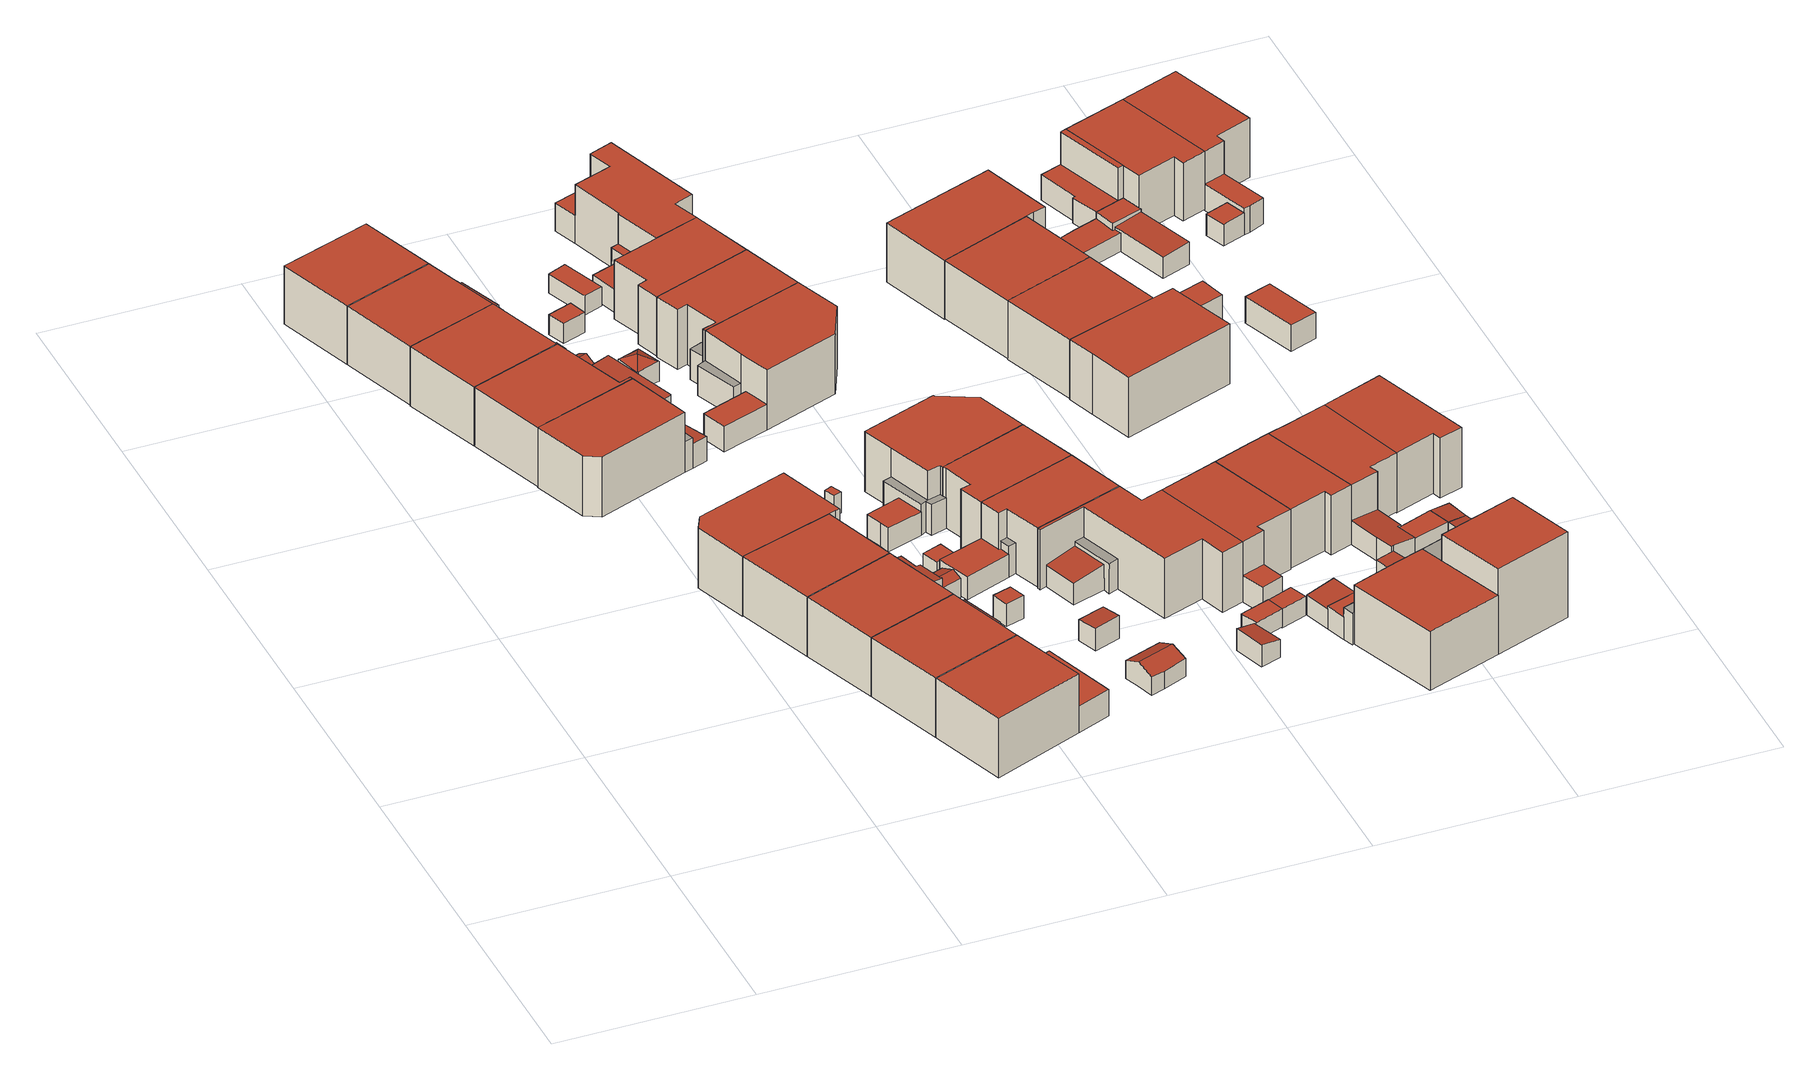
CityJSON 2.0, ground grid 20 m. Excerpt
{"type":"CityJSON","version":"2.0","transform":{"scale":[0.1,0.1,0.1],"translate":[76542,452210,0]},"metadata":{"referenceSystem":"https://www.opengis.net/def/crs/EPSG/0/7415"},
"CityObjects":{
"building1":{"type":"Building","attributes":{"Volume":581.98,"Dakoppervlakte":93.57,"Muuroppervlakte":252.9,"Vloeroppervlakte":98.91,"hoogte_Z_max_in_m_NAP":7.42,"GEB_DOEL":"woonfunctie","dateOfConstruction":"1932-01-01","measuredHeight":6.44},"geometry":[{"type":"Solid","lod":"2","boundaries":[[[[0,1,2,3,4,5,6,7,8,9]],[[10,11,12,13,14]],[[15,16,17,18]],[[19,20,21,22,23,24]],[[14,16,15,9,8]],[[18,17,22,1,0]],[[19,4,3,20]],[[3,2,21,20]],[[2,1,22,21]],[[8,7,10,14]],[[24,12,11,10,7,6,5]],[[19,24,5,4]],[[23,13,12,24]],[[14,13,23,22,17,16]],[[0,9,15,18]]]],"semantics":{"surfaces":[{"type":"GroundSurface"},{"type":"OuterFloorSurface"},{"type":"RoofSurface"},{"type":"WallSurface"}],"values":[[0,1,2,2,3,3,3,3,3,3,3,3,3,3,3]]}}]},
"building2":{"type":"Building","attributes":{"Volume":573.56,"Dakoppervlakte":85.83,"Muuroppervlakte":254.61,"Vloeroppervlakte":89.61,"hoogte_Z_max_in_m_NAP":7.42,"GEB_DOEL":"woonfunctie","dateOfConstruction":"1932-01-01","measuredHeight":6.54},"geometry":[{"type":"Solid","lod":"2","boundaries":[[[[25,26,27,28,29,30,31,32,33,34]],[[35,36,37,38]],[[39,40,41,42,43,44]],[[45,46,47,48,49]],[[26,25,39,44]],[[41,35,29,28,42]],[[42,28,27,43]],[[26,44,43,27]],[[37,31,30,38]],[[29,35,38,30]],[[34,33,48,47]],[[33,32,49,48]],[[45,49,32,31,37]],[[45,37,36,46]],[[47,46,36,35,41,40]],[[40,39,25,34,47]]]],"semantics":{"surfaces":[{"type":"GroundSurface"},{"type":"OuterFloorSurface"},{"type":"RoofSurface"},{"type":"WallSurface"}],"values":[[0,1,2,2,3,3,3,3,3,3,3,3,3,3,3,3]]}}]},
"building3":{"type":"Building","attributes":{"Volume":624.45,"Dakoppervlakte":106.6,"Muuroppervlakte":263.82,"Vloeroppervlakte":106.44,"hoogte_Z_max_in_m_NAP":7.42,"GEB_DOEL":"woonfunctie","dateOfConstruction":"1932-01-01","measuredHeight":6.45},"geometry":[{"type":"Solid","lod":"2","boundaries":[[[[7,50,51,52,53,54,55,56,57,58,9,8]],[[44,43,16,15]],[[59,60,61,62,63,64,65]],[[66,67,68,69]],[[70,71,72,73,74,75]],[[9,58,44,15]],[[43,44,58,57,73]],[[15,16,62,8,9]],[[59,51,50,60]],[[7,61,60,50]],[[7,8,62,61]],[[73,57,56,74]],[[56,55,75,74]],[[70,75,55,54,53,71]],[[71,66,69,72]],[[64,67,66,71,53,52,65]],[[64,63,68,67]],[[72,69,68,63,62,16,43,73]],[[52,51,59,65]]]],"semantics":{"surfaces":[{"type":"GroundSurface"},{"type":"RoofSurface"},{"type":"WallSurface"}],"values":[[0,1,1,1,1,2,2,2,2,2,2,2,2,2,2,2,2,2,2]]}}]},
"building4":{"type":"Building","attributes":{"Volume":575.56,"Dakoppervlakte":85.8,"Muuroppervlakte":264.35,"Vloeroppervlakte":90.07,"hoogte_Z_max_in_m_NAP":7.42,"GEB_DOEL":"woonfunctie","dateOfConstruction":"1932-01-01","measuredHeight":6.54},"geometry":[{"type":"Solid","lod":"2","boundaries":[[[[76,77,78,25,34,33,79,80,81,82,83,84,85]],[[86,87,88,89,90]],[[91,92,93,94]],[[95,96,97,40,39,98,99,100,101]],[[39,40,34,25]],[[25,78,98,39]],[[99,98,78,77,76,89,100]],[[82,81,94,95,101,88]],[[90,85,84,83,87,86]],[[88,87,83,82]],[[76,85,90,89]],[[88,101,100,89]],[[94,81,80,91]],[[92,91,80,79]],[[97,96,93,92,79,33]],[[96,95,94,93]],[[97,33,34,40]]]],"semantics":{"surfaces":[{"type":"GroundSurface"},{"type":"OuterFloorSurface"},{"type":"RoofSurface"},{"type":"WallSurface"}],"values":[[0,1,1,2,3,3,3,3,3,3,3,3,3,3,3,3,3]]}}]},
"building5":{"type":"Building","attributes":{"Volume":562.6,"Dakoppervlakte":85.05,"Muuroppervlakte":244.66,"Vloeroppervlakte":88.88,"hoogte_Z_max_in_m_NAP":7.5,"GEB_DOEL":"woonfunctie","dateOfConstruction":"1932-01-01","measuredHeight":6.46},"geometry":[{"type":"Solid","lod":"2","boundaries":[[[[102,103,104,105,106,107,108]],[[109,110,111,112]],[[113,114,115,116]],[[116,104,103,113]],[[102,114,113,103]],[[116,115,111,105,104]],[[108,107,109,112]],[[109,107,106,110]],[[111,110,106,105]],[[114,102,108,112,111,115]]]],"semantics":{"surfaces":[{"type":"GroundSurface"},{"type":"OuterFloorSurface"},{"type":"RoofSurface"},{"type":"WallSurface"}],"values":[[0,1,2,3,3,3,3,3,3,3]]}}]},
"building6":{"type":"Building","attributes":{"Volume":573.44,"Dakoppervlakte":87.64,"Muuroppervlakte":254.96,"Vloeroppervlakte":95.38,"hoogte_Z_max_in_m_NAP":7.42,"GEB_DOEL":"bijeenkomstfunctie - woonfunctie","dateOfConstruction":"1923-01-01","measuredHeight":6.57},"geometry":[{"type":"Solid","lod":"2","boundaries":[[[[117,118,119,120,121,122,123,124,125,126,127,128]],[[90,89,129,130,131,132]],[[98,133,134,135,100]],[[136,137,138,139]],[[124,123,98,100,89]],[[133,122,121,134]],[[129,135,134,121,120]],[[132,131,127,126]],[[125,90,132,126]],[[125,124,89,90]],[[120,119,136,130,129]],[[118,117,138,137]],[[138,117,128,139]],[[136,119,118,137]],[[127,131,130,136,139,128]],[[135,129,89,100]],[[98,123,122,133]]]],"semantics":{"surfaces":[{"type":"GroundSurface"},{"type":"OuterFloorSurface"},{"type":"RoofSurface"},{"type":"WallSurface"}],"values":[[0,1,2,2,3,3,3,3,3,3,3,3,3,3,3,3,3]]}}]},
"building7":{"type":"Building","attributes":{"Volume":607.44,"Dakoppervlakte":97.67,"Muuroppervlakte":259.05,"Vloeroppervlakte":97.52,"hoogte_Z_max_in_m_NAP":7.5,"GEB_DOEL":"woonfunctie","dateOfConstruction":"1932-01-01","measuredHeight":6.48},"geometry":[{"type":"Solid","lod":"2","boundaries":[[[[140,141,142,143,103,102,144,145,146,147,148,149]],[[113,150,151,152,153,114]],[[154,155,156,157,158,159]],[[160,161,162,163,164,165,166,167,168]],[[113,103,143,150]],[[158,151,150,143,142]],[[144,102,114,153,164]],[[114,102,103,113]],[[159,141,140,154]],[[140,149,155,154]],[[149,148,160,168,155]],[[161,160,148,147]],[[162,161,147,146]],[[162,146,145,163]],[[144,164,163,145]],[[157,156,167,166]],[[167,156,155,168]],[[151,158,157,166,165,164,153,152]],[[141,159,158,142]]]],"semantics":{"surfaces":[{"type":"GroundSurface"},{"type":"RoofSurface"},{"type":"WallSurface"}],"values":[[0,1,1,1,2,2,2,2,2,2,2,2,2,2,2,2,2,2,2]]}}]},
"building8":{"type":"Building","attributes":{"Volume":584.67,"Dakoppervlakte":86.77,"Muuroppervlakte":258.29,"Vloeroppervlakte":123.19,"hoogte_Z_max_in_m_NAP":7.5,"GEB_DOEL":"woonfunctie","dateOfConstruction":"1923-01-01","measuredHeight":6.64},"geometry":[{"type":"Solid","lod":"2","boundaries":[[[[169,170,171,172,173,174,175,176,177,178,179]],[[180,181,182,183]],[[184,116,185,186,187,188]],[[189,190,191,192]],[[171,170,116,184]],[[186,185,169,179,180]],[[173,172,188,187,183]],[[171,184,188,172]],[[173,183,182,174]],[[181,180,179,178,189]],[[192,191,176,175]],[[178,177,190,189]],[[190,177,176,191]],[[182,181,189,192,175,174]],[[186,180,183,187]],[[116,170,169,185]]]],"semantics":{"surfaces":[{"type":"GroundSurface"},{"type":"OuterFloorSurface"},{"type":"RoofSurface"},{"type":"WallSurface"}],"values":[[0,1,2,2,3,3,3,3,3,3,3,3,3,3,3,3]]}}]},
"building9":{"type":"Building","attributes":{"Volume":606.7,"Dakoppervlakte":100.53,"Muuroppervlakte":258.7,"Vloeroppervlakte":100.06,"hoogte_Z_max_in_m_NAP":7.5,"GEB_DOEL":"woonfunctie","dateOfConstruction":"1932-01-01","measuredHeight":6.49},"geometry":[{"type":"Solid","lod":"2","boundaries":[[[[193,194,195,196,197,198,199,200,201,143,142]],[[202,203,204,205,151,150,206]],[[207,208,209,210]],[[211,212,213,214]],[[143,201,206,150]],[[201,200,202,206]],[[204,203,199,198,213]],[[151,205,212,193,142]],[[150,151,142,143]],[[196,207,210,197]],[[196,195,208,207]],[[194,209,208,195]],[[194,193,212,211,209]],[[214,213,198,197,210]],[[211,214,210,209]],[[204,213,212,205]],[[202,200,199,203]]]],"semantics":{"surfaces":[{"type":"GroundSurface"},{"type":"RoofSurface"},{"type":"WallSurface"}],"values":[[0,1,1,1,2,2,2,2,2,2,2,2,2,2,2,2,2]]}}]},
"building10":{"type":"Building","attributes":{"Volume":629.09,"Dakoppervlakte":114.52,"Muuroppervlakte":260.79,"Vloeroppervlakte":114.52,"hoogte_Z_max_in_m_NAP":7.5,"GEB_DOEL":"woonfunctie","dateOfConstruction":"1932-01-01","measuredHeight":6.48},"geometry":[{"type":"Solid","lod":"2","boundaries":[[[[199,215,216,217,218,219,220,201,200]],[[206,221,222,202]],[[223,224,225,226,227,228,229]],[[221,220,219,228,222]],[[206,202,227,200,201]],[[219,218,229,228]],[[218,217,223,229]],[[224,223,217,216]],[[215,225,224,216]],[[215,199,226,225]],[[226,199,200,227]],[[222,228,227,202]],[[206,201,220,221]]]],"semantics":{"surfaces":[{"type":"GroundSurface"},{"type":"RoofSurface"},{"type":"WallSurface"}],"values":[[0,1,1,2,2,2,2,2,2,2,2,2,2]]}}]},
"building11":{"type":"Building","attributes":{"Volume":8.47,"Dakoppervlakte":4.82,"Muuroppervlakte":15.19,"Vloeroppervlakte":4.36,"hoogte_Z_max_in_m_NAP":3.28,"GEB_DOEL":"onbekend","dateOfConstruction":"1932-01-01","measuredHeight":2.19},"geometry":[{"type":"Solid","lod":"2","boundaries":[[[[230,231,232,233,234,235]],[[236,237,238,239]],[[236,240,241,237]],[[233,232,241,240]],[[230,235,239,238]],[[234,236,239,235]],[[238,237,241,232,231,230]],[[234,233,240,236]]]],"semantics":{"surfaces":[{"type":"GroundSurface"},{"type":"RoofSurface"},{"type":"WallSurface"}],"values":[[0,1,1,2,2,2,2,2]]}}]},
"building12":{"type":"Building","attributes":{"Volume":40.62,"Dakoppervlakte":18.49,"Muuroppervlakte":46.26,"Vloeroppervlakte":18.47,"hoogte_Z_max_in_m_NAP":3.17,"GEB_DOEL":"onbekend","dateOfConstruction":"1932-01-01","measuredHeight":2.25},"geometry":[{"type":"Solid","lod":"2","boundaries":[[[[242,243,244,245,246,247]],[[248,249,250,251,252,253]],[[244,251,250,245]],[[252,251,244,243]],[[252,243,242,247,248,253]],[[249,248,247,246,245,250]]]],"semantics":{"surfaces":[{"type":"GroundSurface"},{"type":"RoofSurface"},{"type":"WallSurface"}],"values":[[0,1,2,2,2,2]]}}]},
"building13":{"type":"Building","attributes":{"Volume":14.02,"Dakoppervlakte":6.64,"Muuroppervlakte":21.43,"Vloeroppervlakte":6.16,"hoogte_Z_max_in_m_NAP":3.63,"GEB_DOEL":"onbekend","dateOfConstruction":"1932-01-01","measuredHeight":2.55},"geometry":[{"type":"Solid","lod":"2","boundaries":[[[[254,255,256,257,258,259]],[[260,261,262,263]],[[261,260,264,265]],[[254,259,265,264]],[[257,256,263,262]],[[260,263,256,255]],[[262,261,265,259,258,257]],[[255,254,264,260]]]],"semantics":{"surfaces":[{"type":"GroundSurface"},{"type":"RoofSurface"},{"type":"WallSurface"}],"values":[[0,1,1,2,2,2,2,2]]}}]},
"building14":{"type":"Building","attributes":{"Volume":10.61,"Dakoppervlakte":4.84,"Muuroppervlakte":19.6,"Vloeroppervlakte":4.84,"hoogte_Z_max_in_m_NAP":3.16,"GEB_DOEL":"onbekend","dateOfConstruction":"1923-01-01","measuredHeight":2.19},"geometry":[{"type":"Solid","lod":"2","boundaries":[[[[266,267,268,269]],[[270,271,272,273]],[[273,266,269,270]],[[269,268,271,270]],[[267,272,271,268]],[[266,273,272,267]]]],"semantics":{"surfaces":[{"type":"GroundSurface"},{"type":"RoofSurface"},{"type":"WallSurface"}],"values":[[0,1,2,2,2,2]]}}]},
"building15":{"type":"Building","attributes":{"Volume":16.7,"Dakoppervlakte":7.98,"Muuroppervlakte":22.81,"Vloeroppervlakte":6.84,"hoogte_Z_max_in_m_NAP":3.89,"GEB_DOEL":"onbekend","dateOfConstruction":"1923-01-01","measuredHeight":2.97},"geometry":[{"type":"Solid","lod":"2","boundaries":[[[[274,275,276,277,278,279,280,281]],[[282,283,284]],[[285,286,282,287,288]],[[289,283,282,286]],[[284,290,287,282]],[[281,289,286,274]],[[279,278,290,284,283,289,281,280]],[[276,288,287,290,278,277]],[[276,275,285,288]],[[274,286,285,275]]]],"semantics":{"surfaces":[{"type":"GroundSurface"},{"type":"RoofSurface"},{"type":"WallSurface"}],"values":[[0,1,1,1,1,2,2,2,2,2]]}}]},
"building16":{"type":"Building","attributes":{"Volume":2.31,"Dakoppervlakte":1.01,"Muuroppervlakte":9.37,"Vloeroppervlakte":1.01,"hoogte_Z_max_in_m_NAP":3.22,"GEB_DOEL":"onbekend","dateOfConstruction":"1923-01-01","measuredHeight":2.31},"geometry":[{"type":"Solid","lod":"2","boundaries":[[[[291,292,293,294]],[[295,296,297,298]],[[298,297,291,294]],[[294,293,295,298]],[[292,296,295,293]],[[297,296,292,291]]]],"semantics":{"surfaces":[{"type":"GroundSurface"},{"type":"RoofSurface"},{"type":"WallSurface"}],"values":[[0,1,2,2,2,2]]}}]},
"building17":{"type":"Building","attributes":{"Volume":8.2,"Dakoppervlakte":3.95,"Muuroppervlakte":16.58,"Vloeroppervlakte":3.95,"hoogte_Z_max_in_m_NAP":3.03,"GEB_DOEL":"onbekend","dateOfConstruction":"1923-01-01","measuredHeight":2.08},"geometry":[{"type":"Solid","lod":"2","boundaries":[[[[299,300,301,302]],[[303,304,305,306]],[[299,302,304,303]],[[302,301,305,304]],[[300,306,305,301]],[[299,303,306,300]]]],"semantics":{"surfaces":[{"type":"GroundSurface"},{"type":"RoofSurface"},{"type":"WallSurface"}],"values":[[0,1,2,2,2,2]]}}]},
"building18":{"type":"Building","attributes":{"Volume":8.69,"Dakoppervlakte":3.58,"Muuroppervlakte":18.4,"Vloeroppervlakte":3.58,"hoogte_Z_max_in_m_NAP":3.36,"GEB_DOEL":"onbekend","dateOfConstruction":"1923-01-01","measuredHeight":2.43},"geometry":[{"type":"Solid","lod":"2","boundaries":[[[[307,308,309,310,311]],[[312,313,314,315,316]],[[308,307,312,316]],[[314,313,312,307,311,310]],[[309,315,314,310]],[[309,308,316,315]]]],"semantics":{"surfaces":[{"type":"GroundSurface"},{"type":"RoofSurface"},{"type":"WallSurface"}],"values":[[0,1,2,2,2,2]]}}]},
"building19":{"type":"Building","attributes":{"Volume":21.03,"Dakoppervlakte":9.79,"Muuroppervlakte":29.24,"Vloeroppervlakte":9.79,"hoogte_Z_max_in_m_NAP":3.13,"GEB_DOEL":"onbekend","dateOfConstruction":"1932-01-01","measuredHeight":2.15},"geometry":[{"type":"Solid","lod":"2","boundaries":[[[[317,318,319,320,321]],[[322,323,324,325,326]],[[320,322,326,321]],[[324,323,322,320,319,318]],[[317,325,324,318]],[[325,317,321,326]]]],"semantics":{"surfaces":[{"type":"GroundSurface"},{"type":"RoofSurface"},{"type":"WallSurface"}],"values":[[0,1,2,2,2,2]]}}]},
"building20":{"type":"Building","attributes":{"Volume":16.07,"Dakoppervlakte":6.83,"Muuroppervlakte":24.84,"Vloeroppervlakte":6.8,"hoogte_Z_max_in_m_NAP":3.37,"GEB_DOEL":"onbekend","dateOfConstruction":"1932-01-01","measuredHeight":2.47},"geometry":[{"type":"Solid","lod":"2","boundaries":[[[[327,328,329,330]],[[331,332,333,334]],[[330,332,331,327]],[[333,332,330,329]],[[328,334,333,329]],[[328,327,331,334]]]],"semantics":{"surfaces":[{"type":"GroundSurface"},{"type":"RoofSurface"},{"type":"WallSurface"}],"values":[[0,1,2,2,2,2]]}}]},
"building21":{"type":"Building","attributes":{"Volume":34.04,"Dakoppervlakte":16.08,"Muuroppervlakte":32.35,"Vloeroppervlakte":14.71,"hoogte_Z_max_in_m_NAP":3.64,"GEB_DOEL":"onbekend","dateOfConstruction":"1932-01-01","measuredHeight":2.7},"geometry":[{"type":"Solid","lod":"2","boundaries":[[[[335,336,337,338,339,340,341]],[[342,343,344,345,346]],[[347,348,342,346]],[[336,335,347,346]],[[335,341,348,347]],[[339,338,344,343]],[[338,337,345,344]],[[336,346,345,337]],[[343,342,348,341,340,339]]]],"semantics":{"surfaces":[{"type":"GroundSurface"},{"type":"RoofSurface"},{"type":"WallSurface"}],"values":[[0,1,1,2,2,2,2,2,2]]}}]},
"building22":{"type":"Building","attributes":{"Volume":630.85,"Dakoppervlakte":102.48,"Muuroppervlakte":277.74,"Vloeroppervlakte":106.55,"hoogte_Z_max_in_m_NAP":7.35,"GEB_DOEL":"woonfunctie","dateOfConstruction":"1923-01-01","measuredHeight":6.54},"geometry":[{"type":"Solid","lod":"2","boundaries":[[[[349,350,351,352,353,354,355,356,357,358,359]],[[360,361,362,363]],[[364,365,366,367,368,369,370]],[[371,372,373,374]],[[368,353,352,369]],[[367,366,371,355,354]],[[353,368,367,354]],[[351,350,360,363]],[[360,350,349,361]],[[349,359,362,361]],[[370,363,362,364]],[[358,357,373,372]],[[373,357,356,374]],[[356,355,371,374]],[[362,359,358,372,371,366,365,364]],[[363,370,369,352,351]]]],"semantics":{"surfaces":[{"type":"GroundSurface"},{"type":"OuterFloorSurface"},{"type":"RoofSurface"},{"type":"WallSurface"}],"values":[[0,1,2,2,3,3,3,3,3,3,3,3,3,3,3,3]]}}]},
"building23":{"type":"Building","attributes":{"Volume":663.56,"Dakoppervlakte":104.71,"Muuroppervlakte":280.48,"Vloeroppervlakte":110.62,"hoogte_Z_max_in_m_NAP":7.41,"GEB_DOEL":"woonfunctie","dateOfConstruction":"1923-01-01","measuredHeight":6.57},"geometry":[{"type":"Solid","lod":"2","boundaries":[[[[375,376,377,378,379,380,381,382,383,384,385,386,387,388,389,390]],[[391,392,393,394,395]],[[396,397,395,394,398,399]],[[400,401,402,403,404,405,406,407,408]],[[409,410,411,412,413]],[[383,382,403,402,396]],[[403,382,381,404]],[[406,405,404,381,380,379]],[[378,407,406,379]],[[390,389,413,412]],[[389,388,409,413]],[[388,387,410,409]],[[390,412,411,375]],[[392,391,377,376]],[[386,385,398,394]],[[385,384,399,398]],[[383,396,399,384]],[[387,386,394,393,410]],[[392,376,375,411,410,393]],[[395,397,401,400]],[[396,402,401,397]],[[400,408,391,395]],[[408,407,378,377,391]]]],"semantics":{"surfaces":[{"type":"GroundSurface"},{"type":"OuterFloorSurface"},{"type":"RoofSurface"},{"type":"WallSurface"}],"values":[[0,1,1,2,2,3,3,3,3,3,3,3,3,3,3,3,3,3,3,3,3,3,3]]}}]},
"building24":{"type":"Building","attributes":{"Volume":469.73,"Dakoppervlakte":70.14,"Muuroppervlakte":254.07,"Vloeroppervlakte":72.72,"hoogte_Z_max_in_m_NAP":7.35,"GEB_DOEL":"woonfunctie","dateOfConstruction":"1923-01-01","measuredHeight":6.57},"geometry":[{"type":"Solid","lod":"2","boundaries":[[[[414,352,351,415,416,417,418,419,420,421]],[[422,423,424,425,370,369,426,427]],[[428,429,430,431]],[[352,414,426,369]],[[421,427,426,414]],[[421,420,422,427]],[[420,419,423,422]],[[415,351,370,425]],[[352,369,370,351]],[[428,431,418,417]],[[428,417,416,429]],[[423,419,418,431,430,424]],[[430,429,416,415,425,424]]]],"semantics":{"surfaces":[{"type":"GroundSurface"},{"type":"RoofSurface"},{"type":"OuterFloorSurface"},{"type":"WallSurface"}],"values":[[0,1,2,3,3,3,3,3,3,3,3,3,3]]}}]},
"building25":{"type":"Building","attributes":{"Volume":480.06,"Dakoppervlakte":84.4,"Muuroppervlakte":251.79,"Vloeroppervlakte":85.33,"hoogte_Z_max_in_m_NAP":7.41,"GEB_DOEL":"woonfunctie","dateOfConstruction":"1923-01-01","measuredHeight":6.52},"geometry":[{"type":"Solid","lod":"2","boundaries":[[[[432,433,434,435,436,437,438,439,440]],[[441,442,443,444]],[[445,446,447,448,449,450]],[[451,452,453,454,455,456,457]],[[454,447,446,440,439]],[[445,450,433,432]],[[439,438,455,454]],[[457,456,455,438,437,436]],[[436,435,451,457]],[[441,444,451,435,434]],[[444,443,452,451]],[[447,454,453,448]],[[442,449,448,453,452,443]],[[450,449,442,441,434,433]],[[446,445,432,440]]]],"semantics":{"surfaces":[{"type":"GroundSurface"},{"type":"OuterFloorSurface"},{"type":"RoofSurface"},{"type":"WallSurface"}],"values":[[0,1,2,2,3,3,3,3,3,3,3,3,3,3,3]]}}]},
"building26":{"type":"Building","attributes":{"Volume":454.59,"Dakoppervlakte":70.17,"Muuroppervlakte":230.75,"Vloeroppervlakte":70.17,"hoogte_Z_max_in_m_NAP":7.35,"GEB_DOEL":"woonfunctie","dateOfConstruction":"1923-01-01","measuredHeight":6.48},"geometry":[{"type":"Solid","lod":"2","boundaries":[[[[458,459,460,461,462,463,464,465,466]],[[467,468,427,426,469,470,471,472,473]],[[463,462,471,470]],[[471,462,461,460,473,472]],[[468,467,459,458]],[[458,466,427,468]],[[465,426,427,466]],[[470,469,426,465,464,463]],[[460,459,467,473]]]],"semantics":{"surfaces":[{"type":"GroundSurface"},{"type":"RoofSurface"},{"type":"WallSurface"}],"values":[[0,1,2,2,2,2,2,2,2]]}}]},
"building27":{"type":"Building","attributes":{"Volume":577.4,"Dakoppervlakte":106.2,"Muuroppervlakte":289.26,"Vloeroppervlakte":106.2,"hoogte_Z_max_in_m_NAP":7.35,"GEB_DOEL":"woonfunctie","dateOfConstruction":"1928-01-01","measuredHeight":6.43},"geometry":[{"type":"Solid","lod":"2","boundaries":[[[[474,475,476,477,478,479,480,463,481,482,462,483,484,485,486]],[[487,488,489,490,470,491,492,493,494,495]],[[496,497,498,499]],[[500,501,502,503]],[[504,505,506,507]],[[479,478,493,492]],[[478,477,499,494,493]],[[475,474,488,487,497]],[[489,488,474,486,507]],[[470,490,506,481,463]],[[479,492,491,480]],[[499,477,476,496]],[[476,475,497,496]],[[498,495,494,499]],[[487,495,498,497]],[[503,484,483,500]],[[483,462,501,500]],[[462,482,502,501]],[[486,485,504,507]],[[482,481,506,505,502]],[[505,504,485,484,503,502]],[[489,507,506,490]],[[470,463,480,491]]]],"semantics":{"surfaces":[{"type":"GroundSurface"},{"type":"RoofSurface"},{"type":"WallSurface"}],"values":[[0,1,1,1,1,2,2,2,2,2,2,2,2,2,2,2,2,2,2,2,2,2,2]]}}]},
"building28":{"type":"Building","attributes":{"Volume":429.48,"Dakoppervlakte":65.86,"Muuroppervlakte":226.23,"Vloeroppervlakte":65.86,"hoogte_Z_max_in_m_NAP":7.41,"GEB_DOEL":"woonfunctie","dateOfConstruction":"1923-01-01","measuredHeight":6.52},"geometry":[{"type":"Solid","lod":"2","boundaries":[[[[440,439,508,509,510,511,512]],[[402,513,514,515,447,446,403]],[[440,512,403,446]],[[512,511,402,403]],[[510,509,514,513]],[[509,508,515,514]],[[508,439,447,515]],[[440,446,447,439]],[[511,510,513,402]]]],"semantics":{"surfaces":[{"type":"GroundSurface"},{"type":"RoofSurface"},{"type":"WallSurface"}],"values":[[0,1,2,2,2,2,2,2,2]]}}]},
"building29":{"type":"Building","attributes":{"Volume":584.91,"Dakoppervlakte":94.11,"Muuroppervlakte":347.13,"Vloeroppervlakte":98.69,"hoogte_Z_max_in_m_NAP":7.41,"GEB_DOEL":"woonfunctie","dateOfConstruction":"1925-01-01","measuredHeight":6.63},"geometry":[{"type":"Solid","lod":"2","boundaries":[[[[516,517,518,519,520,521,522,523,524,525,526,527,528,529]],[[530,531,532,533]],[[534,535,536,537,538,539,540,541,445,450]],[[542,543,544,545]],[[541,517,516,445]],[[529,450,445,516]],[[534,528,527,542,545,530,533,535]],[[537,536,522,521]],[[537,521,520,538]],[[520,519,539,538]],[[539,519,518,540]],[[541,540,518,517]],[[526,543,542,527]],[[525,544,543,526]],[[524,523,532,531]],[[545,544,525,524,531,530]],[[536,535,533,532,523,522]],[[450,529,528,534]]]],"semantics":{"surfaces":[{"type":"GroundSurface"},{"type":"OuterFloorSurface"},{"type":"RoofSurface"},{"type":"WallSurface"}],"values":[[0,1,2,2,3,3,3,3,3,3,3,3,3,3,3,3,3,3]]}}]},
"building30":{"type":"Building","attributes":{"Volume":16.94,"Dakoppervlakte":7.6,"Muuroppervlakte":25.4,"Vloeroppervlakte":7.49,"hoogte_Z_max_in_m_NAP":3.31,"GEB_DOEL":"onbekend","dateOfConstruction":"1932-01-01","measuredHeight":2.44},"geometry":[{"type":"Solid","lod":"2","boundaries":[[[[546,547,548,549]],[[550,551,552,553]],[[549,552,551,546]],[[549,548,553,552]],[[547,550,553,548]],[[550,547,546,551]]]],"semantics":{"surfaces":[{"type":"GroundSurface"},{"type":"RoofSurface"},{"type":"WallSurface"}],"values":[[0,1,2,2,2,2]]}}]},
"building31":{"type":"Building","attributes":{"Volume":12.55,"Dakoppervlakte":6.15,"Muuroppervlakte":21,"Vloeroppervlakte":6.14,"hoogte_Z_max_in_m_NAP":2.95,"GEB_DOEL":"onbekend","dateOfConstruction":"1925-01-01","measuredHeight":2.09},"geometry":[{"type":"Solid","lod":"2","boundaries":[[[[554,555,556,557,558]],[[559,560,561,562,563]],[[557,563,562,558]],[[560,559,563,557,556,555]],[[560,555,554,561]],[[554,558,562,561]]]],"semantics":{"surfaces":[{"type":"GroundSurface"},{"type":"RoofSurface"},{"type":"WallSurface"}],"values":[[0,1,2,2,2,2]]}}]},
"building32":{"type":"Building","attributes":{"Volume":11.08,"Dakoppervlakte":5.29,"Muuroppervlakte":19.64,"Vloeroppervlakte":5.29,"hoogte_Z_max_in_m_NAP":2.94,"GEB_DOEL":"onbekend","dateOfConstruction":"1925-01-01","measuredHeight":2.14},"geometry":[{"type":"Solid","lod":"2","boundaries":[[[[564,565,566,567,568]],[[562,561,569,570,571]],[[569,561,566,565]],[[565,564,570,569]],[[562,571,570,564,568,567]],[[562,567,566,561]]]],"semantics":{"surfaces":[{"type":"GroundSurface"},{"type":"RoofSurface"},{"type":"WallSurface"}],"values":[[0,1,2,2,2,2]]}}]},
"building33":{"type":"Building","attributes":{"Volume":469.35,"Dakoppervlakte":73.99,"Muuroppervlakte":246.66,"Vloeroppervlakte":73.99,"hoogte_Z_max_in_m_NAP":7.41,"GEB_DOEL":"woonfunctie","dateOfConstruction":"1925-01-01","measuredHeight":6.66},"geometry":[{"type":"Solid","lod":"2","boundaries":[[[[572,573,574,575,576,519,518,577]],[[578,540,539,579,580,581]],[[582,583,584,585]],[[539,540,518,519,583]],[[574,573,580,579,582]],[[573,572,581,580]],[[577,578,581,572]],[[583,519,576,584]],[[584,576,575,585]],[[582,585,575,574]],[[539,583,582,579]],[[578,577,518,540]]]],"semantics":{"surfaces":[{"type":"GroundSurface"},{"type":"RoofSurface"},{"type":"WallSurface"}],"values":[[0,1,1,2,2,2,2,2,2,2,2,2]]}}]},
"building34":{"type":"Building","attributes":{"Volume":595.56,"Dakoppervlakte":98.74,"Muuroppervlakte":270.18,"Vloeroppervlakte":104.84,"hoogte_Z_max_in_m_NAP":7.29,"GEB_DOEL":"woonfunctie","dateOfConstruction":"1932-01-01","measuredHeight":6.5},"geometry":[{"type":"Solid","lod":"2","boundaries":[[[[586,587,588,589,590,591,592,593,594,595,596,597,598]],[[599,600,601,602,603]],[[604,605,606,607,608]],[[609,610,611,612,613]],[[614,615,616,609,613]],[[597,596,608,607,602]],[[595,604,608,596]],[[604,595,594,605]],[[609,590,589,610]],[[611,610,589,588]],[[611,588,587,612]],[[614,612,587,586,615]],[[616,591,590,609]],[[600,615,586,598,601]],[[598,597,602,601]],[[603,593,592,599]],[[615,600,599,592,591,616]],[[612,614,613]],[[607,606,603,602]],[[594,593,603,606,605]]]],"semantics":{"surfaces":[{"type":"GroundSurface"},{"type":"OuterFloorSurface"},{"type":"RoofSurface"},{"type":"WallSurface"}],"values":[[0,1,2,2,2,3,3,3,3,3,3,3,3,3,3,3,3,3,3,3]]}}]},
"building35":{"type":"Building","attributes":{"Volume":441.72,"Dakoppervlakte":67.69,"Muuroppervlakte":227.83,"Vloeroppervlakte":67.69,"hoogte_Z_max_in_m_NAP":7.41,"GEB_DOEL":"woonfunctie","dateOfConstruction":"1925-01-01","measuredHeight":6.53},"geometry":[{"type":"Solid","lod":"2","boundaries":[[[[617,618,619,620,621,622,623,624]],[[625,626,627,628,578,581,629,630]],[[624,623,581,578]],[[581,623,622,621,630,629]],[[626,625,620,619]],[[619,618,627,626]],[[628,627,618,617]],[[624,578,628,617]],[[621,620,625,630]]]],"semantics":{"surfaces":[{"type":"GroundSurface"},{"type":"RoofSurface"},{"type":"WallSurface"}],"values":[[0,1,2,2,2,2,2,2,2]]}}]},
"building36":{"type":"Building","attributes":{"Volume":557.78,"Dakoppervlakte":84.14,"Muuroppervlakte":243.45,"Vloeroppervlakte":88.58,"hoogte_Z_max_in_m_NAP":7.43,"GEB_DOEL":"woonfunctie","dateOfConstruction":"1923-01-01","measuredHeight":6.44},"geometry":[{"type":"Solid","lod":"2","boundaries":[[[[631,632,633,634,635,636,637]],[[638,639,640,641]],[[642,643,644,645]],[[643,633,632,644]],[[631,645,644,632]],[[634,633,643,642,639]],[[641,640,637,636]],[[641,636,635,638]],[[639,638,635,634]],[[645,631,637,640,639,642]]]],"semantics":{"surfaces":[{"type":"GroundSurface"},{"type":"OuterFloorSurface"},{"type":"RoofSurface"},{"type":"WallSurface"}],"values":[[0,1,2,3,3,3,3,3,3,3]]}}]},
"building37":{"type":"Building","attributes":{"Volume":14.63,"Dakoppervlakte":7.11,"Muuroppervlakte":22.74,"Vloeroppervlakte":7.1,"hoogte_Z_max_in_m_NAP":2.93,"GEB_DOEL":"onbekend","dateOfConstruction":"1980-01-01","measuredHeight":2.13},"geometry":[{"type":"Solid","lod":"2","boundaries":[[[[646,647,648,649,650]],[[651,652,653,654,655]],[[647,646,653,652]],[[654,653,646,650]],[[650,649,655,654]],[[647,652,651,655,649,648]]]],"semantics":{"surfaces":[{"type":"GroundSurface"},{"type":"RoofSurface"},{"type":"WallSurface"}],"values":[[0,1,2,2,2,2]]}}]},
"building38":{"type":"Building","attributes":{"Volume":622.51,"Dakoppervlakte":95.62,"Muuroppervlakte":261.48,"Vloeroppervlakte":95.62,"hoogte_Z_max_in_m_NAP":7.43,"GEB_DOEL":"winkelfunctie,woonfunctie - woonfunctie","dateOfConstruction":"1928-01-01","measuredHeight":6.51},"geometry":[{"type":"Solid","lod":"2","boundaries":[[[[656,657,658,659,660]],[[661,662,663,643,664]],[[658,657,664,643]],[[661,664,657,656]],[[660,662,661,656]],[[663,662,660,659]],[[659,658,643,663]]]],"semantics":{"surfaces":[{"type":"GroundSurface"},{"type":"RoofSurface"},{"type":"WallSurface"}],"values":[[0,1,2,2,2,2,2]]}}]},
"building39":{"type":"Building","attributes":{"Volume":649.17,"Dakoppervlakte":100.52,"Muuroppervlakte":278.55,"Vloeroppervlakte":103.62,"hoogte_Z_max_in_m_NAP":7.43,"GEB_DOEL":"winkelfunctie,woonfunctie - woonfunctie","dateOfConstruction":"1923-01-01","measuredHeight":6.58},"geometry":[{"type":"Solid","lod":"2","boundaries":[[[[665,666,667,668,669,670,671,672,673,674,675]],[[676,677,678,679,680]],[[681,682,683,684,685]],[[686,687,688,689]],[[674,673,684,683,679]],[[685,672,671,681]],[[682,681,671,670]],[[665,689,688,666]],[[687,686,668,667]],[[666,688,687,667]],[[678,677,689,665,675]],[[679,678,675,674]],[[669,668,686,676,680]],[[677,676,686,689]],[[682,670,669,680,679,683]],[[673,672,685,684]]]],"semantics":{"surfaces":[{"type":"GroundSurface"},{"type":"OuterFloorSurface"},{"type":"RoofSurface"},{"type":"WallSurface"}],"values":[[0,1,2,2,3,3,3,3,3,3,3,3,3,3,3,3]]}}]},
"building40":{"type":"Building","attributes":{"Volume":511.54,"Dakoppervlakte":94.44,"Muuroppervlakte":272.93,"Vloeroppervlakte":94.36,"hoogte_Z_max_in_m_NAP":7.41,"GEB_DOEL":"woonfunctie","dateOfConstruction":"1925-01-01","measuredHeight":6.56},"geometry":[{"type":"Solid","lod":"2","boundaries":[[[[619,618,690,691,692,693,694,695,696,697,698,699,700,701,702]],[[703,627,626,704,705,706,707]],[[708,709,710,711,712,713,714,715]],[[716,717,718,719,720,721]],[[618,619,709,626,627]],[[705,704,708,694,693]],[[693,692,706,705]],[[692,691,707,706]],[[618,627,703,690]],[[702,710,709,619]],[[710,702,701,711]],[[701,700,712,711]],[[712,700,699,720,713]],[[708,715,718,695,694]],[[696,717,716,697]],[[695,718,717,696]],[[720,699,698,697,716,721]],[[713,720,719,714]],[[719,718,715,714]],[[708,704,626,709]],[[691,690,703,707]]]],"semantics":{"surfaces":[{"type":"GroundSurface"},{"type":"RoofSurface"},{"type":"WallSurface"}],"values":[[0,1,1,1,2,2,2,2,2,2,2,2,2,2,2,2,2,2,2,2,2]]}}]},
"building41":{"type":"Building","attributes":{"Volume":757.65,"Dakoppervlakte":66.2,"Muuroppervlakte":336.65,"Vloeroppervlakte":92.68,"hoogte_Z_max_in_m_NAP":10.17,"GEB_DOEL":"woonfunctie","dateOfConstruction":"1932-01-01","measuredHeight":9.36},"geometry":[{"type":"Solid","lod":"2","boundaries":[[[[722,723,724,725,726,727,595,728,594,729]],[[730,731,732,605,733]],[[734,735,736,737]],[[738,739,740,741]],[[742,743,744,745]],[[595,741,740,733,728]],[[727,726,730,739,738]],[[733,605,594,728]],[[726,725,743,731,730]],[[729,594,605,732,735]],[[723,722,734,737,745]],[[722,729,735,734]],[[725,724,744,743]],[[745,744,724,723]],[[737,736,742,745]],[[742,736,735,732,731,743]],[[740,739,730,733]],[[727,738,741,595]]]],"semantics":{"surfaces":[{"type":"GroundSurface"},{"type":"OuterFloorSurface"},{"type":"RoofSurface"},{"type":"WallSurface"}],"values":[[0,1,1,2,2,3,3,3,3,3,3,3,3,3,3,3,3,3]]}}]},
"building42":{"type":"Building","attributes":{"Volume":622.09,"Dakoppervlakte":105.9,"Muuroppervlakte":286.58,"Vloeroppervlakte":111.22,"hoogte_Z_max_in_m_NAP":7.43,"GEB_DOEL":"woonfunctie","dateOfConstruction":"1923-01-01","measuredHeight":6.49},"geometry":[{"type":"Solid","lod":"2","boundaries":[[[[746,747,748,749,750,751,752,753,754,755,756,757]],[[758,759,760,761]],[[644,684,762,645]],[[763,764,765,766,767,768]],[[750,749,684,644]],[[644,645,751,750]],[[747,746,768,767]],[[768,746,757,763]],[[764,763,757,756]],[[764,756,755,765]],[[765,755,754,766]],[[753,752,760,759]],[[758,761,748,747,767]],[[758,767,766,754,753,759]],[[645,762,761,760,752,751]],[[762,684,749,748,761]]]],"semantics":{"surfaces":[{"type":"GroundSurface"},{"type":"OuterFloorSurface"},{"type":"RoofSurface"},{"type":"WallSurface"}],"values":[[0,1,2,2,3,3,3,3,3,3,3,3,3,3,3,3]]}}]},
"building43":{"type":"Building","attributes":{"Volume":10.64,"Dakoppervlakte":5.49,"Muuroppervlakte":18.3,"Vloeroppervlakte":5.43,"hoogte_Z_max_in_m_NAP":2.98,"GEB_DOEL":"onbekend","dateOfConstruction":"1980-01-01","measuredHeight":2.12},"geometry":[{"type":"Solid","lod":"2","boundaries":[[[[769,697,696,770]],[[716,771,772,717]],[[697,769,771,716]],[[771,769,770,772]],[[696,717,772,770]],[[716,717,696,697]]]],"semantics":{"surfaces":[{"type":"GroundSurface"},{"type":"RoofSurface"},{"type":"WallSurface"}],"values":[[0,1,2,2,2,2]]}}]},
"building44":{"type":"Building","attributes":{"Volume":16.97,"Dakoppervlakte":8.88,"Muuroppervlakte":23.56,"Vloeroppervlakte":8.79,"hoogte_Z_max_in_m_NAP":2.99,"GEB_DOEL":"onbekend","dateOfConstruction":"1932-01-01","measuredHeight":2.11},"geometry":[{"type":"Solid","lod":"2","boundaries":[[[[773,697,769,774,775]],[[776,771,716,777,778]],[[716,697,773,777]],[[777,773,775,774,776,778]],[[774,769,771,776]],[[697,716,771,769]]]],"semantics":{"surfaces":[{"type":"GroundSurface"},{"type":"RoofSurface"},{"type":"WallSurface"}],"values":[[0,1,2,2,2,2]]}}]},
"building45":{"type":"Building","attributes":{"Volume":462.94,"Dakoppervlakte":70.47,"Muuroppervlakte":233.08,"Vloeroppervlakte":70.47,"hoogte_Z_max_in_m_NAP":7.41,"GEB_DOEL":"woonfunctie","dateOfConstruction":"1925-01-01","measuredHeight":6.57},"geometry":[{"type":"Solid","lod":"2","boundaries":[[[[779,780,781,782,783,784,785]],[[706,786,787,788,789,790,707]],[[781,780,706,707]],[[785,784,788,787]],[[789,788,784,783]],[[782,790,789,783]],[[706,780,779,785,787,786]],[[781,707,790,782]]]],"semantics":{"surfaces":[{"type":"GroundSurface"},{"type":"RoofSurface"},{"type":"WallSurface"}],"values":[[0,1,2,2,2,2,2,2]]}}]},
"building46":{"type":"Building","attributes":{"Volume":100.4,"Dakoppervlakte":42.42,"Muuroppervlakte":81.93,"Vloeroppervlakte":42.36,"hoogte_Z_max_in_m_NAP":3.78,"GEB_DOEL":"onbekend","dateOfConstruction":"1923-01-01","measuredHeight":2.78},"geometry":[{"type":"Solid","lod":"2","boundaries":[[[[791,792,793,794,795,796,797,798,799,800,801]],[[802,803,804,805,806]],[[807,808,809,810,811,812,813]],[[814,815,816,817,818,819]],[[794,806,805,795]],[[799,813,812,800]],[[798,807,813,799]],[[798,797,808,807]],[[797,796,809,808]],[[812,814,819,818,791,801,800]],[[818,817,816,802,793,792,791]],[[811,815,814,812]],[[809,796,795,805,804,803,810]],[[811,810,803,802,816,815]],[[806,794,793,802]]]],"semantics":{"surfaces":[{"type":"GroundSurface"},{"type":"RoofSurface"},{"type":"WallSurface"}],"values":[[0,1,1,1,2,2,2,2,2,2,2,2,2,2,2]]}}]},
"building47":{"type":"Building","attributes":{"Volume":83.35,"Dakoppervlakte":23.66,"Muuroppervlakte":121.22,"Vloeroppervlakte":31.3,"hoogte_Z_max_in_m_NAP":7.39,"GEB_DOEL":"industriefunctie","dateOfConstruction":"1925-01-01","measuredHeight":6.43},"geometry":[{"type":"Solid","lod":"2","boundaries":[[[[801,800,820,821,822,823,824,791]],[[825,826,827,828,814,819]],[[829,830,831,832]],[[822,821,827,826]],[[821,820,828,827]],[[828,820,800,814]],[[814,800,801,819]],[[832,791,824,829]],[[824,823,825,830,829]],[[801,791,832,831,819]],[[830,825,819,831]],[[823,822,826,825]]]],"semantics":{"surfaces":[{"type":"GroundSurface"},{"type":"RoofSurface"},{"type":"WallSurface"}],"values":[[0,1,1,2,2,2,2,2,2,2,2,2]]}}]},
"building48":{"type":"Building","attributes":{"Volume":53.35,"Dakoppervlakte":18.16,"Muuroppervlakte":53.21,"Vloeroppervlakte":18.16,"hoogte_Z_max_in_m_NAP":3.84,"GEB_DOEL":"overige gebruiksfunctie","dateOfConstruction":"1925-01-01","measuredHeight":2.94},"geometry":[{"type":"Solid","lod":"2","boundaries":[[[[833,834,835,836]],[[837,838,839,840]],[[835,834,840,839]],[[834,833,837,840]],[[836,838,837,833]],[[838,836,835,839]]]],"semantics":{"surfaces":[{"type":"GroundSurface"},{"type":"RoofSurface"},{"type":"WallSurface"}],"values":[[0,1,2,2,2,2]]}}]},
"building49":{"type":"Building","attributes":{"Volume":451.9,"Dakoppervlakte":70.39,"Muuroppervlakte":229.34,"Vloeroppervlakte":70.39,"hoogte_Z_max_in_m_NAP":7.39,"GEB_DOEL":"woonfunctie","dateOfConstruction":"1928-01-01","measuredHeight":6.42},"geometry":[{"type":"Solid","lod":"2","boundaries":[[[[841,842,843,844,792,791,824]],[[845,829,832,846,847,848,849]],[[824,829,845,841]],[[792,844,847,846]],[[844,843,848,847]],[[842,849,848,843]],[[846,832,829,824,791,792]],[[842,841,845,849]]]],"semantics":{"surfaces":[{"type":"GroundSurface"},{"type":"RoofSurface"},{"type":"WallSurface"}],"values":[[0,1,2,2,2,2,2,2]]}}]},
"building50":{"type":"Building","attributes":{"Volume":13.58,"Dakoppervlakte":5.69,"Muuroppervlakte":22.83,"Vloeroppervlakte":5.69,"hoogte_Z_max_in_m_NAP":3.3,"GEB_DOEL":"onbekend","dateOfConstruction":"1928-01-01","measuredHeight":2.39},"geometry":[{"type":"Solid","lod":"2","boundaries":[[[[850,851,852,853]],[[854,855,856,857]],[[853,855,854,850]],[[852,856,855,853]],[[851,857,856,852]],[[851,850,854,857]]]],"semantics":{"surfaces":[{"type":"GroundSurface"},{"type":"RoofSurface"},{"type":"WallSurface"}],"values":[[0,1,2,2,2,2]]}}]},
"building51":{"type":"Building","attributes":{"Volume":463.89,"Dakoppervlakte":78.48,"Muuroppervlakte":254.79,"Vloeroppervlakte":78.48,"hoogte_Z_max_in_m_NAP":7.39,"GEB_DOEL":"woonfunctie","dateOfConstruction":"1928-01-01","measuredHeight":6.48},"geometry":[{"type":"Solid","lod":"2","boundaries":[[[[858,859,860,861,862,850,853,863,864,865]],[[866,845,849,867,868,869]],[[870,871,872,873,874,875]],[[858,865,866,869]],[[864,845,866,865]],[[864,863,871,849,845]],[[860,859,868,867,870]],[[850,862,874,873]],[[862,861,875,874]],[[861,860,870,875]],[[873,872,871,863,853,850]],[[849,871,870,867]],[[859,858,869,868]]]],"semantics":{"surfaces":[{"type":"GroundSurface"},{"type":"RoofSurface"},{"type":"WallSurface"}],"values":[[0,1,1,2,2,2,2,2,2,2,2,2,2]]}}]}
},
"vertices":[
[10,925,10],[103,957,10],[123,964,10],[131,967,10],[143,938,10],[123,930,10],[140,884,10],[141,881,10],[131,878,10],[38,845,10],[141,881,44],[140,884,44],[123,930,44],[114,927,44],[131,878,44],[38,845,74],[131,878,74],[103,957,74],[10,925,74],[143,938,33],[131,967,33],[123,964,33],[103,957,35],[114,927,35],[123,930,34],
[95,685,9],[66,765,9],[160,798,9],[161,796,9],[171,768,9],[180,771,9],[194,731,9],[198,719,9],[190,716,9],[189,718,9],[171,768,43],[186,728,43],[194,731,43],[180,771,43],[95,685,74],[189,718,74],[171,768,74],[161,796,74],[160,798,74],[66,765,74],[194,731,66],[186,728,66],[189,718,66],[190,716,66],[198,719,66],
[163,889,10],[182,834,10],[161,827,10],[169,806,10],[170,802,10],[171,800,10],[161,796,10],[160,798,10],[66,765,10],[182,834,39],[163,889,39],[141,881,39],[131,878,39],[142,848,39],[152,851,39],[161,827,39],[169,806,65],[152,851,65],[142,848,68],[159,802,68],[170,802,63],[169,806,63],[159,802,66],[160,798,66],[161,796,66],[171,800,63],
[231,642,9],[219,638,9],[123,605,9],[200,687,9],[208,690,9],[226,644,9],[230,645,9],[236,648,9],[237,646,9],[238,645,9],[237,646,42],[236,648,42],[230,645,42],[231,642,42],[238,645,42],[208,690,43],[200,687,43],[218,641,43],[226,644,43],[226,644,74],[218,641,74],[190,716,74],[123,605,74],[219,638,74],[231,642,74],[230,645,74],
[339,301,10],[244,266,10],[215,347,10],[312,378,10],[320,381,10],[336,334,10],[329,331,10],[336,334,44],[320,381,44],[312,378,44],[329,331,44],[244,266,75],[339,301,75],[312,378,75],[215,347,75],
[267,616,8],[279,584,8],[263,578,8],[254,575,8],[159,540,8],[143,548,8],[123,605,8],[231,642,8],[238,645,8],[247,618,8],[249,619,8],[252,610,8],[254,575,42],[263,578,42],[249,619,42],[247,618,42],[143,548,74],[159,540,74],[254,575,74],[263,578,35],[279,584,35],[267,616,33],[252,610,33],
[376,256,10],[386,227,10],[367,220,10],[273,186,10],[341,295,10],[349,298,10],[355,278,10],[360,280,10],[369,254,10],[370,254,10],[273,186,75],[367,220,75],[357,249,75],[341,295,75],[376,256,37],[370,254,38],[370,253,38],[357,248,40],[367,220,40],[386,227,37],[369,254,70],[360,280,70],[355,278,71],[349,298,71],[341,295,72],[357,249,72],[357,248,72],[370,253,70],[370,254,70],
[320,381,9],[215,347,9],[195,403,9],[203,419,9],[299,453,9],[307,456,9],[325,406,9],[340,411,9],[347,391,9],[332,385,9],[324,382,9],[324,382,41],[332,385,41],[307,456,41],[299,453,41],[195,403,75],[320,381,75],[324,382,75],[299,453,75],[203,419,75],[332,385,38],[347,391,34],[340,411,34],[325,406,38],
[369,214,10],[377,217,10],[398,225,10],[414,180,10],[393,173,10],[385,169,10],[394,142,10],[395,139,10],[302,105,10],[395,139,75],[394,142,75],[385,169,75],[369,214,75],[302,105,75],[414,180,34],[398,225,34],[377,217,39],[393,173,39],[377,217,68],[369,214,71],[385,169,71],[393,173,68],
[405,146,10],[406,142,10],[432,152,10],[458,76,10],[423,62,10],[330,25,10],[330,25,75],[423,62,75],[432,152,39],[406,142,39],[405,146,39],[394,142,39],[395,139,39],[423,62,39],[458,76,39],
[215,731,11],[211,741,11],[208,750,11],[227,757,11],[230,748,11],[234,737,11],[230,748,33],[211,741,33],[215,731,28],[234,737,27],[227,757,28],[208,750,28],
[275,660,9],[256,653,9],[227,731,9],[248,739,9],[250,733,9],[276,661,9],[276,661,32],[250,733,32],[248,739,32],[227,731,31],[256,653,31],[275,660,32],
[398,320,11],[403,306,11],[406,296,11],[384,288,11],[380,298,11],[375,312,11],[403,306,36],[380,298,36],[384,288,32],[406,296,32],[398,320,30],[375,312,30],
[248,827,10],[254,809,10],[230,800,10],[223,818,10],[223,818,32],[230,800,32],[254,809,32],[248,827,32],
[277,739,9],[278,739,9],[287,714,9],[286,714,9],[263,706,9],[262,706,9],[254,730,9],[254,731,9],[269,722,39],[254,730,32],[262,706,31],[278,739,30],[277,739,31],[286,714,31],[287,714,31],[254,731,31],[263,706,31],
[354,473,9],[359,462,9],[351,459,9],[346,470,9],[351,459,32],[359,462,32],[354,473,32],[346,470,32],
[391,348,10],[411,355,10],[417,338,10],[397,331,10],[391,348,30],[397,331,30],[417,338,30],[411,355,30],
[422,258,9],[441,264,9],[447,247,9],[428,241,9],[427,242,9],[422,258,34],[427,242,34],[428,241,34],[447,247,34],[441,264,34],
[284,841,10],[265,834,10],[264,836,10],[248,878,10],[267,886,10],[248,878,31],[264,836,31],[265,834,31],[284,841,31],[267,886,31],
[507,206,9],[514,185,9],[487,175,9],[479,196,9],[507,206,32],[479,196,32],[487,175,34],[514,185,34],
[534,139,9],[540,123,9],[546,107,9],[521,97,9],[507,92,9],[501,109,9],[495,125,9],[501,109,36],[507,92,29],[521,97,28],[546,107,29],[540,123,36],[534,139,29],[495,125,29],
[328,638,8],[311,682,8],[320,686,8],[426,723,8],[444,675,8],[426,636,8],[348,608,8],[299,591,8],[290,617,8],[338,634,8],[336,641,8],[311,682,41],[328,638,41],[336,641,41],[320,686,41],[336,641,74],[338,634,74],[348,608,74],[426,636,74],[444,675,74],[426,723,74],[320,686,74],[348,608,36],[338,634,36],[290,617,36],[299,591,36],
[402,431,8],[395,450,8],[404,453,8],[392,486,8],[470,514,8],[471,513,8],[508,495,8],[527,441,8],[435,408,8],[437,404,8],[421,399,8],[418,406,8],[412,403,8],[375,391,8],[372,402,8],[366,418,8],[404,453,42],[395,450,42],[412,403,42],[418,406,42],[420,407,42],[435,408,42],[434,411,42],[421,399,42],[437,404,42],[420,407,74],[434,411,74],[435,408,74],[527,441,74],[508,495,74],[471,513,74],[470,514,74],[392,486,74],[404,453,74],[375,391,34],[412,403,34],[402,431,34],[366,418,34],[372,402,34],
[403,788,8],[319,689,8],[321,690,8],[314,707,8],[327,712,8],[321,730,8],[310,726,8],[300,751,8],[310,726,74],[321,730,74],[334,694,74],[319,689,74],[403,788,74],[300,751,74],[314,707,42],[321,690,42],[334,694,42],[327,712,42],
[570,319,9],[477,287,9],[467,314,9],[459,311,9],[411,293,9],[400,323,9],[399,328,9],[446,344,9],[549,380,9],[467,314,43],[463,325,43],[456,322,43],[459,311,43],[570,319,74],[549,380,74],[446,344,74],[454,322,74],[463,325,74],[477,287,74],[459,311,34],[456,322,34],[454,322,34],[446,344,34],[399,328,34],[400,323,34],[411,293,34],
[292,775,9],[302,779,9],[287,819,9],[293,821,9],[294,821,9],[381,852,9],[381,851,9],[403,788,9],[300,751,9],[302,779,74],[292,775,74],[381,851,74],[381,852,74],[294,821,74],[293,821,74],[287,819,74],
[319,885,9],[300,941,9],[291,966,9],[331,980,9],[355,989,9],[391,886,9],[371,879,9],[335,836,9],[326,833,9],[282,857,9],[314,868,9],[310,881,9],[318,884,9],[300,941,74],[319,885,74],[318,884,74],[335,836,74],[371,879,74],[391,886,74],[355,989,74],[331,980,74],[340,955,74],[291,966,40],[300,941,40],[340,955,40],[331,980,40],[282,857,34],[294,821,34],[326,833,34],[314,868,34],[310,881,41],[326,833,41],[335,836,41],[318,884,41],
[437,370,9],[448,373,9],[437,404,9],[435,408,9],[527,441,9],[437,404,74],[448,373,74],[437,370,74],
[570,319,8],[580,291,8],[603,299,8],[639,196,8],[616,188,8],[607,214,8],[564,199,8],[543,258,8],[533,254,8],[531,261,8],[497,250,8],[485,286,8],[478,283,8],[477,287,8],[518,298,41],[533,254,41],[543,258,41],[528,301,41],[478,283,74],[528,301,74],[564,199,74],[607,214,74],[616,188,74],[639,196,74],[603,299,74],[580,291,74],[485,286,32],[497,250,32],[531,261,36],[518,298,36],
[624,134,9],[636,102,9],[615,95,9],[604,127,9],[636,102,29],[624,134,29],[604,127,33],[615,95,33],
[656,145,9],[626,134,9],[626,135,9],[619,152,9],[650,163,9],[626,135,29],[626,134,29],[656,145,29],[650,163,29],[619,152,29],
[676,173,8],[683,155,8],[656,145,8],[650,163,8],[651,163,8],[683,155,29],[676,173,29],[651,163,29],
[698,226,8],[660,213,8],[663,205,8],[671,181,8],[648,172,8],[664,321,8],[664,321,74],[663,205,74],[660,213,74],[698,226,74],[663,205,37],[639,196,37],[648,172,37],[671,181,37],
[700,107,8],[693,128,8],[684,155,8],[715,166,8],[724,139,8],[731,118,8],[752,125,8],[755,115,8],[784,125,8],[819,32,8],[741,4,8],[706,97,8],[704,96,8],[752,125,43],[700,107,43],[704,96,43],[706,97,43],[755,115,43],[819,32,73],[784,125,73],[755,115,73],[706,97,73],[741,4,73],[724,139,33],[715,166,33],[684,155,30],[693,128,30],[718,136,33],[693,128,33],[700,107,33],[731,118,33],
[705,336,9],[725,343,9],[763,240,9],[740,232,9],[737,240,9],[700,227,9],[698,226,9],[664,321,9],[740,232,74],[763,240,74],[725,343,74],[705,336,74],[700,227,74],[737,240,74],
[683,659,10],[589,625,10],[561,704,10],[655,739,10],[663,742,10],[680,693,10],[672,690,10],[663,742,45],[655,739,45],[672,690,45],[680,693,45],[655,739,74],[561,704,74],[589,625,74],[683,659,74],
[775,150,8],[764,184,8],[781,189,8],[783,190,8],[795,158,8],[781,189,29],[764,184,28],[775,150,28],[795,158,29],[783,190,29],
[676,746,9],[663,742,9],[561,704,9],[535,778,9],[651,819,9],[676,746,74],[651,819,74],[535,778,74],[663,742,74],
[743,588,8],[760,594,8],[770,566,8],[753,559,8],[744,556,8],[759,514,8],[643,472,8],[627,518,8],[617,547,8],[733,585,8],[742,588,8],[753,559,41],[743,588,41],[742,588,41],[733,585,41],[744,556,41],[643,472,74],[759,514,74],[733,585,74],[617,547,74],[627,518,74],[753,559,35],[770,566,33],[760,594,33],[743,588,35],
[747,350,9],[789,365,9],[820,271,9],[789,260,9],[793,251,9],[803,221,9],[837,234,9],[845,211,9],[811,200,9],[807,198,9],[783,190,9],[781,189,9],[774,208,9],[747,350,74],[793,251,74],[789,260,74],[820,271,74],[789,365,74],[793,251,32],[763,240,35],[774,208,35],[781,189,35],[783,190,35],[807,198,32],[799,220,32],[803,221,32],[845,211,30],[837,234,30],[803,221,30],[799,220,30],[807,198,30],[811,200,30],
[784,135,8],[832,152,8],[863,163,8],[866,155,8],[874,130,8],[899,61,8],[793,101,8],[787,126,8],[874,130,73],[866,155,73],[787,126,73],[793,101,73],[784,135,43],[787,126,43],[835,144,43],[832,152,43],[899,61,102],[874,130,102],[793,101,102],[819,32,102],[835,144,37],[866,155,37],[863,163,33],[832,152,33],
[742,588,9],[721,581,9],[711,578,9],[617,547,9],[589,625,9],[683,659,9],[694,628,9],[703,631,9],[711,610,9],[783,635,9],[791,608,9],[742,591,9],[721,581,43],[703,631,43],[694,628,43],[711,578,43],[711,578,74],[742,591,36],[791,608,36],[783,635,36],[711,610,36],[721,581,36],[742,588,36],
[866,220,9],[859,242,9],[866,220,26],[859,242,27],
[857,176,9],[879,184,9],[858,176,9],[879,184,26],[857,176,30],[858,176,30],
[824,272,8],[820,271,8],[789,365,8],[852,388,8],[889,285,8],[865,277,8],[862,286,8],[824,272,74],[862,286,74],[865,277,74],[889,285,74],[852,388,74],
[766,779,10],[773,759,10],[774,757,10],[796,697,10],[766,686,10],[747,740,10],[701,723,10],[690,751,10],[710,759,10],[735,768,10],[760,777,10],[774,757,35],[744,747,33],[747,740,33],[766,686,33],[796,697,35],[690,751,31],[701,723,30],[747,740,30],[744,747,30],[742,746,30],[735,768,31],[710,759,31],[735,768,38],[742,746,38],[774,757,38],[773,759,38],[766,779,38],[760,777,38],
[724,797,10],[727,798,10],[712,841,10],[734,849,10],[740,851,10],[734,849,38],[712,841,38],[727,798,38],[724,797,38],[740,851,74],[734,849,74],[760,777,74],[766,779,74],
[829,538,9],[808,595,9],[836,605,9],[857,548,9],[829,538,38],[857,548,38],[836,605,38],[808,595,38],
[805,874,10],[842,771,10],[817,762,10],[813,773,10],[805,874,74],[773,759,74],[813,773,74],[817,762,74],[842,771,74],
[860,722,9],[836,713,9],[828,734,9],[852,743,9],[860,722,33],[852,743,33],[828,734,33],[836,713,33],
[899,803,9],[861,789,9],[864,779,9],[882,731,9],[866,724,9],[842,771,9],[805,874,9],[866,896,9],[866,896,74],[864,779,74],[861,789,74],[899,803,74],[864,779,38],[842,771,38],[852,743,38],[860,722,38],[866,724,38],[882,731,38]
]}
